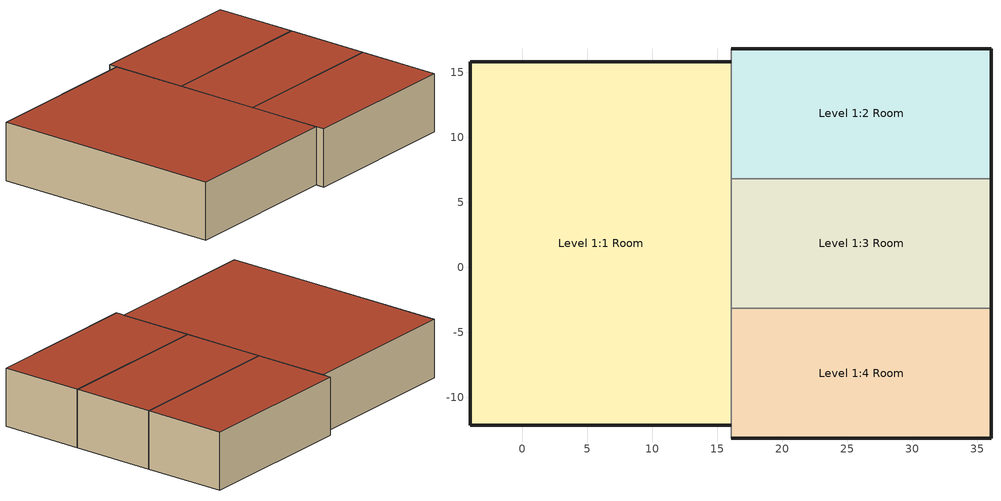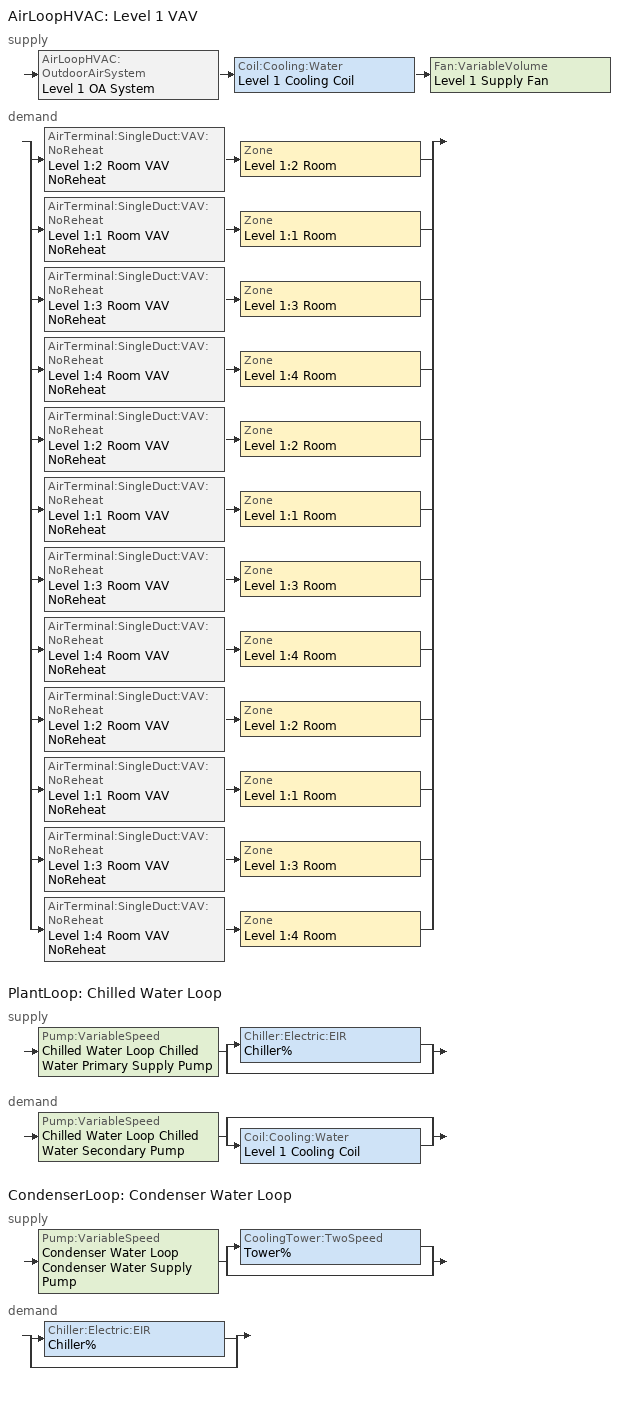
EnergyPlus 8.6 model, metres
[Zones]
Level 1:1 Room
 floor adiabatic (Floor: Generic Floor - 400mm): -4.04,-12.17 -4.04,15.83 16.06,15.83 16.06,-12.17 z0
 wall outside (Basic Wall: curtain wall - 200mm): 16.06,15.83 -4.04,15.83 -4.04,-12.17 16.06,-12.17 z0:7
 wall adiabatic (Basic Wall: Generic - 200mm interior): 16.06,-12.17 16.06,-3.17 16.06,6.83 16.06,15.83 z0:7
 roof outside (Basic Roof: Generic - 125mm): -4.04,-12.17 16.06,-12.17 16.06,15.83 -4.04,15.83 z7
Level 1:2 Room
 floor adiabatic (Floor: Generic Floor - 400mm): 16.06,6.83 16.06,16.83 36.06,16.83 36.06,6.83 z0
 wall outside (Basic Wall: curtain wall - 200mm): 36.06,6.83 36.06,16.83 16.06,16.83 z0:7
 wall adiabatic (Basic Wall: Generic - 200mm interior_reversed): 16.06,15.83 16.06,6.83 z0:7
 wall adiabatic (Basic Wall: Generic - 200mm interior): 16.06,16.83 16.06,15.83 / 16.06,6.83 36.06,6.83 z0:7
 roof outside (Basic Roof: Generic - 125mm): 16.06,6.83 36.06,6.83 36.06,16.83 16.06,16.83 z7
Level 1:3 Room
 floor adiabatic (Floor: Generic Floor - 400mm): 16.06,-3.17 16.06,6.83 36.06,6.83 36.06,-3.17 z0
 wall outside (Basic Wall: curtain wall - 200mm): 36.06,-3.17 36.06,6.83 z0:7
 wall adiabatic (Basic Wall: Generic - 200mm interior_reversed): 36.06,6.83 16.06,6.83 16.06,-3.17 z0:7
 wall adiabatic (Basic Wall: Generic - 200mm interior): 16.06,-3.17 36.06,-3.17 z0:7
 roof outside (Basic Roof: Generic - 125mm): 16.06,-3.17 36.06,-3.17 36.06,6.83 16.06,6.83 z7
Level 1:4 Room
 floor adiabatic (Floor: Generic Floor - 400mm): 16.06,-13.17 16.06,-3.17 36.06,-3.17 36.06,-13.17 z0
 wall outside (Basic Wall: curtain wall - 200mm): 16.06,-13.17 36.06,-13.17 36.06,-3.17 z0:7
 wall adiabatic (Basic Wall: Generic - 200mm interior_reversed): 36.06,-3.17 16.06,-3.17 16.06,-12.17 z0:7
 wall adiabatic (Basic Wall: Generic - 200mm interior): 16.06,-12.17 16.06,-13.17 z0:7
 roof outside (Basic Roof: Generic - 125mm): 16.06,-13.17 36.06,-13.17 36.06,-3.17 16.06,-3.17 z7
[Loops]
AirLoopHVAC 'Level 1 VAV'
 supply: AirLoopHVAC:OutdoorAirSystem 'Level 1 OA System' > Coil:Cooling:Water 'Level 1 Cooling Coil' > Fan:VariableVolume 'Level 1 Supply Fan'
 demand: split
  | AirTerminal:SingleDuct:VAV:NoReheat 'Level 1:2 Room VAV NoReheat' > Zone 'Level 1:2 Room'
  | AirTerminal:SingleDuct:VAV:NoReheat 'Level 1:1 Room VAV NoReheat' > Zone 'Level 1:1 Room'
  | AirTerminal:SingleDuct:VAV:NoReheat 'Level 1:3 Room VAV NoReheat' > Zone 'Level 1:3 Room'
  | AirTerminal:SingleDuct:VAV:NoReheat 'Level 1:4 Room VAV NoReheat' > Zone 'Level 1:4 Room'
  | AirTerminal:SingleDuct:VAV:NoReheat 'Level 1:2 Room VAV NoReheat' > Zone 'Level 1:2 Room'
  | AirTerminal:SingleDuct:VAV:NoReheat 'Level 1:1 Room VAV NoReheat' > Zone 'Level 1:1 Room'
  | AirTerminal:SingleDuct:VAV:NoReheat 'Level 1:3 Room VAV NoReheat' > Zone 'Level 1:3 Room'
  | AirTerminal:SingleDuct:VAV:NoReheat 'Level 1:4 Room VAV NoReheat' > Zone 'Level 1:4 Room'
  | AirTerminal:SingleDuct:VAV:NoReheat 'Level 1:2 Room VAV NoReheat' > Zone 'Level 1:2 Room'
  | AirTerminal:SingleDuct:VAV:NoReheat 'Level 1:1 Room VAV NoReheat' > Zone 'Level 1:1 Room'
  | AirTerminal:SingleDuct:VAV:NoReheat 'Level 1:3 Room VAV NoReheat' > Zone 'Level 1:3 Room'
  | AirTerminal:SingleDuct:VAV:NoReheat 'Level 1:4 Room VAV NoReheat' > Zone 'Level 1:4 Room'
PlantLoop 'Chilled Water Loop'
 supply: Pump:VariableSpeed 'Chilled Water Loop Chilled Water Primary Supply Pump' > split
  | Chiller:Electric:EIR 'Chiller%'
  | bypass
 demand: Pump:VariableSpeed 'Chilled Water Loop Chilled Water Secondary Pump' > split
  | bypass
  | Coil:Cooling:Water 'Level 1 Cooling Coil'
CondenserLoop 'Condenser Water Loop'
 supply: Pump:VariableSpeed 'Condenser Water Loop Condenser Water Supply Pump' > split
  | CoolingTower:TwoSpeed 'Tower%'
  | bypass
 demand: split
  | Chiller:Electric:EIR 'Chiller%'
  | bypass
[Building]
bldg-1: 0, City, 0.04, 0.4, FullExterior, 25, 6
[Site:Location]
4 Architecture Dr_ Singapore 117566_ Singapore: Latitude {deg}=1.30909; Longitude {deg}=103.866; Elevation {m}=39.0144
[Site:GroundTemperature:BuildingSurface]
19.527, 19.502, 19.536, 19.598, 20.002, 21.64, 22.225, 22.375, 21.449, 20.121, 19.802, 19.633
[SizingPeriod:DesignDay] Day of Month=21; Humidity Condition Type=Wetbulb; Barometric Pressure {Pa}=99063; Rain Indicator=No; Snow Indicator=No; Daylight Saving Time Indicator=No; Solar Model Indicator=ASHRAEClearSky
Name | Month | Day Type | Maximum Dry-Bulb Temperature {C} | Daily Dry-Bulb Temperature Range {deltaC} | Wetbulb or DewPoint at Maximum Dry-Bulb {C} | Wind Speed {m/s} | Wind Direction {deg} | Sky Clearness
CHICAGO Ann Htg 99.6% Condns DB | 1 | WinterDesignDay | -20.6 | 0 | -20.6 | 4.9 | 270 | 0
CHICAGO Ann Clg 99.6% Condns WB=>MDB | 7 | SummerDesignDay | 31.2 | 10.7 | 25.5 | 5.3 | 230 | 1
[Construction]
Basic Roof: Generic - 125mm: Concrete Cast In Situ: 125 [mm]
Floor: Generic Floor - 400mm: Concrete Cast In Situ: 400 [mm]
Basic Wall: curtain wall - 200mm: Glass Clear Glazing: 100 [mm]
Basic Wall: Generic - 200mm interior; Basic Wall: Generic - 200mm interior_reversed: Brick Common: 200 [mm]
[Material] Roughness=MediumRough; Thermal Absorptance=0.9; Solar Absorptance=0.7; Visible Absorptance=0.7
Name | Thickness {m} | Conductivity {W/m-k} | Density {kg/m3} | Specific Heat {J/kgK}
Concrete Cast In Situ: 125 [mm] | 0.125 | 1.046 | 2300 | 657
Concrete Cast In Situ: 400 [mm] | 0.4 | 1.046 | 2300 | 657
Glass Clear Glazing: 100 [mm] | 0.1 | 1.1 | 2480 | 840
Brick Common: 200 [mm] | 0.2 | 0.54 | 1550 | 840
[ZoneInfiltration:DesignFlowRate] Schedule=Infiltration Schedule; Design Flow Rate Calculation Method=AirChanges/Hour; Air Change per Hour {1/hr}=0.4; Constant Term Coefficient=1; Temperature Term Coefficient=0; Velocity Term Coefficient=0; Velocity Squared Term Coefficient=0
Name | Zone or ZoneList
Level 1:2 Room Infiltration | Level 1:2 Room
Level 1:1 Room Infiltration | Level 1:1 Room
Level 1:3 Room Infiltration | Level 1:3 Room
Level 1:4 Room Infiltration | Level 1:4 Room
[Sizing:Plant] Loop Design Temperature Difference=5.6
Name | Loop Type | Design Loop Exit Temperature
Chilled Water Loop | Cooling | 6.7
Condenser Water Loop | Condenser | 29.4
[Zone] Type=1; Multiplier=1; Zone Inside Convection Algorithm=TARP; Part of Total Floor Area=Yes
Name | volume {m3} | Area {m2}
Level 1:2 Room; Level 1:4 Room | 1368.657 | 195.5225
Level 1:1 Room | 3896.333 | 556.619
Level 1:3 Room | 1361.71 | 194.53
[PlantEquipmentList]
Chilled Water Loop All Chillers: Chiller%
[Coil:Cooling:Water]
Level 1 Cooling Coil: Availability Schedule=On_BAS; Design Water Flow Rate=autosize; Design Air Flow Rate=autosize; Design Inlet Water Temperature=autosize; Design Inlet Air Temperature=autosize; Design Outlet Air Temperature=autosize; Design Inlet Air Humidity Ratio=autosize; Design Outlet Air Humidity Ratio=autosize; Type of Analysis=DetailedAnalysis; Heat Exchanger Configuration=CrossFlow
[SetpointManager:Scheduled] Control Variable=Temperature
Name | Schedule | Setpoint Node or NodeList
Condenser Water Loop Condenser Water Temp Manager | Always 29.4_BAS | Condenser Water Loop Condenser Water Supply Setpoint Nodes
Chilled Water Loop Chilled Water Temp Manager | Always 6.7_BAS | Chiller% Chilled Water Outlet
[Pump:VariableSpeed] Design Maximum Flow Rate=autosize; Design Pump Head=179352; Rated Power Consumption=autosize; Motor Efficiency=0.9; Fraction of Motor Inefficiencies to Fluid Stream=0; Coefficient 1 of the Part Load Performance Curve=0; Coefficient 2 of the Part Load Performance Curve=1.33916; Coefficient 3 of the Part Load Performance Curve=-0.33075; Coefficient 4 of the Part Load Performance Curve=0; Minimum Flow Rate Fraction=0; Pump Control Type=Intermittent; Pump Flow Rate Schedule=On_BAS
Chilled Water Loop Chilled Water Primary Supply Pump; Chilled Water Loop Chilled Water Secondary Pump; Condenser Water Loop Condenser Water Supply Pump
[Controller:WaterCoil]
Level 1 Cooling Coil Controller: Control Variable=Temperature; Action=Reverse; Actuator Variable=Flow; Controller Convergence Tolerance=autosize; Maximum Actuated Flow=autosize; Minimum Actuated Flow=0
[ElectricEquipment] Schedule=Building_Equipment_Sch; Design Level Calculation Method=Watts/Area; Watts per Zone Floor Area {W/m2}=5.39; Fraction Latent=0; Fraction Radiant=0.3; Fraction Lost=0.2
Name | Zone or ZoneList
Level 1:2 Room ElectricEquipment | Level 1:2 Room
Level 1:1 Room ElectricEquipment | Level 1:1 Room
Level 1:3 Room ElectricEquipment | Level 1:3 Room
Level 1:4 Room ElectricEquipment | Level 1:4 Room
[CondenserEquipmentList]
Chilled Water Loop All Condensers: Tower%
[Sizing:System]
Level 1 VAV: Sensible, autosize, 0.5, 7, 0.008, 11, 0.008, 12.8, 16.7, NonCoincident, No, No, 0.008, 0.008, DesignDay, DesignDay, ZoneSum, 1, CoolingDesignCapacity, autosize, HeatingDesignCapacity, autosize, OnOff
[CoolingTower:TwoSpeed]
Tower%: Design Water Flow Rate=autosize; High Fan Speed Air Flow Rate=autosize; High Fan Speed Fan Power=autosize; High Fan Speed U-Factor Times Area Value=autosize; Low Fan Speed Air Flow Rate=autocalculate; Low Fan Speed Fan Power=autosize; Low Fan Speed U-Factor Times Area Value=autocalculate; Free Convection Regime Air Flow Rate=autocalculate; Free Convection Regime U-Factor Times Area Value=autocalculate; Performance Input Method=UFactorTimesAreaAndDesignWaterFlowRate; Low Speed Nominal Capacity=autocalculate; Free Convection Nominal Capacity=autocalculate; Evaporation Loss Mode=SaturatedExit; Drift Loss Percent=0.008; Blowdown Calculation Mode=ConcentrationRatio; Blowdown Concentration Ratio=3; Sizing Factor=1
[DesignSpecification:ZoneAirDistribution] Zone Air Distribution Effectiveness in Cooling Mode=1; Zone Air Distribution Effectiveness in Heating Mode=0.8
Level 1:2 Room Air Distribution; Level 1:1 Room Air Distribution; Level 1:3 Room Air Distribution; Level 1:4 Room Air Distribution
[DesignSpecification:OutdoorAir] Outdoor Air Method=Sum; Outdoor Air Flow per Person=0.0003; Outdoor Air Flow per Zone Floor Area=0.0025; Outdoor Air Flow per Zone=0; Outdoor Air FLow Air Changes per Hour=0
Name | Outdoor Air FLow Rate Fraction Schedule
Level 1:2 Room OutdoorAir | Default_Office_OA_ScheduleLevel 1:2 Room
Level 1:1 Room OutdoorAir | Default_Office_OA_ScheduleLevel 1:1 Room
Level 1:3 Room OutdoorAir | Default_Office_OA_ScheduleLevel 1:3 Room
Level 1:4 Room OutdoorAir | Default_Office_OA_ScheduleLevel 1:4 Room
[PlantEquipmentOperationSchemes]
Chilled Water Loop Chiller Operation: Control Scheme 1=Chilled Water Loop Chiller Operation All Hours; Control Scheme 1 Schedule=On_BAS
[AirLoopHVAC]
Level 1 VAV: Design Supply Air Flow Rate=autosize
[Sizing:Zone] Zone Cooling Design Supply Air Temperature Input Method=TemperatureDifference; Zone Cooling Design Supply Air Temperature {C}=12.8; Zone Cooling Design Supply Air Temperature Difference {deltaC}=11; Zone Heating Design Supply Air Temperature Input Method=TemperatureDifference; Zone Heating Design Supply Air Temperature {C}=50; Zone Heating Design Supply Air Temperature Difference {deltaC}=11; Zone Cooling Design Supply Air Humidity Ratio=0.0103; Zone Heating Design Supply Air Humidity Ratio=0.0066; Zone Heating Sizing Factor=1.25; Zone Cooling Sizing Factor=1.15; Cooling Design Air Flow Method=DesignDay; Cooling Design Air Flow Rate {m3/s}=0; Cooling Minimum Air Flow per Zone Floor Area {m3/s-m2}=0.000762; Cooling Minimum Air Flow {m3/s}=0; Cooling Minimum Air Fraction=0; Heating Design Air Flow Method=DesignDay; Heating Design Air Flow Rate {m3/s}=0; Heating Maximum Air Flow per Zone Floor Area {m3/s-m2}=0.002032; Heating Maximum Air Flow {m3/s}=01415762; Heating Maximum Air Fraction=0.3
Name | Design Specification Outdoor Air Object | Design Specification Zone Air Distribution Object
Level 1:2 Room | Level 1:2 Room OutdoorAir | Level 1:2 Room Air Distribution
Level 1:1 Room | Level 1:1 Room OutdoorAir | Level 1:1 Room Air Distribution
Level 1:3 Room | Level 1:3 Room OutdoorAir | Level 1:3 Room Air Distribution
Level 1:4 Room | Level 1:4 Room OutdoorAir | Level 1:4 Room Air Distribution
[ThermostatSetpoint:DualSetpoint]
Name | Heating Setpoint Temperature Schedule | Cooling Setpoint Temperature Schedule
Dual Setpoint Dual SPLevel 1:2 Room | Building_Heating_Sp_ScheduleLevel 1:2 Room | Building_Cooling_Sp_ScheduleLevel 1:2 Room
Dual Setpoint Dual SPLevel 1:1 Room | Building_Heating_Sp_ScheduleLevel 1:1 Room | Building_Cooling_Sp_ScheduleLevel 1:1 Room
Dual Setpoint Dual SPLevel 1:3 Room | Building_Heating_Sp_ScheduleLevel 1:3 Room | Building_Cooling_Sp_ScheduleLevel 1:3 Room
Dual Setpoint Dual SPLevel 1:4 Room | Building_Heating_Sp_ScheduleLevel 1:4 Room | Building_Cooling_Sp_ScheduleLevel 1:4 Room
[CondenserEquipmentOperationSchemes]
Condenser Water Loop Condenser Operation: Control Scheme 1=Condenser Water Loop Condenser Operation All Hours; Control Scheme 1 Schedule=On_BAS
[ZoneControl:Thermostat] Control Type Schedule=Control Type - Always 4
Name | Zone or ZoneList | Control 1
Level 1:2 Room Thermostat | Level 1:2 Room | Dual Setpoint Dual SPLevel 1:2 Room
Level 1:1 Room Thermostat | Level 1:1 Room | Dual Setpoint Dual SPLevel 1:1 Room
Level 1:3 Room Thermostat | Level 1:3 Room | Dual Setpoint Dual SPLevel 1:3 Room
Level 1:4 Room Thermostat | Level 1:4 Room | Dual Setpoint Dual SPLevel 1:4 Room
[Chiller:Electric:EIR]
Chiller%: Reference Capacity=autosize; Reference COP=5.5; Reference Leaving Chilled Water Temperature=6.67; Reference Entering Condenser Fluid Temperature=29.4; Reference Chilled Water Flow Rate=autosize; Reference Condenser Fluid Flow Rate=autosize; Cooling Capacity Function of Temperature Curve=DOE-2 Centrifugal/5.50COP CAPFT; Electric Input to Cooling Output Ratio Function of Temperature Curve=DOE-2 Centrifugal/5.50COP EIRFT; Electric Input to Cooling Output Ratio Function of Part Load Ratio Curve=BCA Centrifugal/5.50COP EIRFPLR; Minimum Part Load Ratio=0.1; Maximum Part Load Ratio=1; Optimum Part Load Ratio=1; Minimum Unloading Ratio=0.2; Condenser Type=Watercooled; Fraction of Compressor Electric Consumption Rejected by Condenser=1; Leaving Chilled Water Lower Temperature Limit=2; Chiller Flow Mode=ConstantFlow
[Lights] Schedule=Building_Light_Sch; Design Level Calculation Method=Watts/Area; Watts per Zone Floor Area {W/m2}=3.566; Return Air Fraction=0; Fraction Radiant=0.32; Fraction Visible=0.23; Fraction Replaceable=0.45; Return Air Fraction Calculated from Plenum Temperature=No
Name | Zone or ZoneList
Level 1:2 Room Lights | Level 1:2 Room
Level 1:1 Room Lights | Level 1:1 Room
Level 1:3 Room Lights | Level 1:3 Room
Level 1:4 Room Lights | Level 1:4 Room
[PlantEquipmentOperation:CoolingLoad] Load Range 1 Lower Limit=0; Load Range 1 Upper Limit=1e+15
Name | Range 1 Equipment List
Chilled Water Loop Chiller Operation All Hours | Chilled Water Loop All Chillers
Condenser Water Loop Condenser Operation All Hours | Chilled Water Loop All Condensers
[SetpointManager:MixedAir]
Level 1 Cooling Coil Air Temp Manager: Control Variable=Temperature; Setpoint Node or NodeList=Level 1 Mixed Air Nodes
[People]
Level 1:2 Room People: Level 1:2 Room, Building_OCC_Sch, People, 0, 0.3, autocalculate, Activity Schedule, 3.82e-08, No, ZoneAveraged
Level 1:1 Room People: Level 1:1 Room, Building_OCC_Sch, People, 0, 0.3, autocalculate, Activity Schedule, 3.82e-08, No, ZoneAveraged
Level 1:3 Room People: Level 1:3 Room, Building_OCC_Sch, People, 0, 0.3, autocalculate, Activity Schedule, 3.82e-08, No, ZoneAveraged
Level 1:4 Room People: Level 1:4 Room, Building_OCC_Sch, People, 0, 0.3, autocalculate, Activity Schedule, 3.82e-08, No, ZoneAveraged
[SetpointManager:OutdoorAirReset] Control Variable=Temperature
Name | Setpoint at Outdoor Low Temperature | Outdoor Low Temperature | Setpoint at Outdoor High Temperature | Outdoor High Temperature | Setpoint Node or NodeList
Chilled Water Loop Chilled Water Temp Manager | 12 | 16 | 7 | 27 | Chilled Water Loop Chilled Water Supply Setpoint Nodes
Level 1 AHU Outlet Setpoint | 16.5 | 15.5 | 28 | 32 | Level 1 Supply Fan Outlet
[Fan:VariableVolume]
Level 1 Supply Fan: Availability Schedule=FanAvailSched; Fan Total Efficiency=0.7; Pressure Rise=500; Maximum Flow Rate=autosize; Fan Power Minimum Flow Rate Input Method=Fraction; Fan Power Minimum Flow Fraction=0.25; Motor Efficiency=0.95; Motor In Airstream Fraction=1; Fan Power Coefficient 1=0.350712; Fan Power Coefficient 2=0.308505; Fan Power Coefficient 3=-0.541374; Fan Power Coefficient 4=0.871988; Fan Power Coefficient 5=0
[Controller:OutdoorAir]
Level 1 OA Controller: Minimum Outdoor Air Flow Rate=autosize; Maximum Outdoor Air Flow Rate=autosize; Economizer Control Type=NoEconomizer; Economizer Control Action Type=ModulateFlow; Lockout Type=NoLockout; Minimum Limit Type=FixedMinimum; Minimum Outdoor Air Schedule=OAMinFracSch_BAS
[PlantLoop]
Chilled Water Loop: Fluid Type=Water; Plant Equipment Operation Scheme=Chilled Water Loop Chiller Operation; Maximum Loop Temperature=98; Minimum Loop Temperature=1; Maximum Loop Flow Rate=autosize; Minimum Loop Flow Rate=0; Plant Loop Volume=autosize; Load Distribution Scheme=Optimal
[AirTerminal:SingleDuct:VAV:NoReheat] Availability Schedule=Always 1_BAS; Maximum Air Flow Rate=autosize; Zone Minimum Air Flow Input Method=Constant; Constant Minimum Air Flow Fraction=0.3
Level 1:2 Room VAV NoReheat; Level 1:1 Room VAV NoReheat; Level 1:3 Room VAV NoReheat; Level 1:4 Room VAV NoReheat
[Zone equipment]
Level 1:2 Room: Level 1:2 Room VAV NoReheat
Level 1:1 Room: Level 1:1 Room VAV NoReheat
Level 1:3 Room: Level 1:3 Room VAV NoReheat
Level 1:4 Room: Level 1:4 Room VAV NoReheat
[CondenserLoop]
Condenser Water Loop: Fluid Type=Water; Plant Equipment Operation Scheme=Condenser Water Loop Condenser Operation; Maximum Loop Temperature=80; Minimum Loop Temperature=5; Maximum Loop Flow Rate=autosize; Minimum Loop Flow Rate=0; Plant Loop Volume=autosize; Load Distribution Scheme=SequentialLoad
[AvailabilityManager:NightCycle]
Level 1 Availability: Applicability Schedule=On_BAS; Fan Schedule=On_BAS; Control Type=CycleOnAny; Thermostat Tolerance=1; Cycling Run Time=1800
[Curve:Quadratic]
BCA Centrifugal/5.50COP EIRFPLR: Coefficient1 Constant=0.147342; Coefficient2 x=2.34396; Coefficient3 x**2=-1.37665; Minimum Value of x=0; Maximum Value of x=1
[Curve:Biquadratic] Minimum Value of x=5; Maximum Value of x=10; Minimum Value of y=24; Maximum Value of y=35
Name | Coefficient1 Constant | Coefficient2 x | Coefficient3 x**2 | Coefficient4 y | Coefficient5 y**2 | Coefficient6 x*y
DOE-2 Centrifugal/5.50COP CAPFT | 0.257896 | 0.0389016 | -0.00021708 | 0.0468684 | -0.00094284 | -0.00034344
DOE-2 Centrifugal/5.50COP EIRFT | 0.933884 | -0.058212 | 0.00450036 | 0.00243 | 0.000486 | -0.001215
[Schedule:Compact]
Building_OCC_Sch: Through: 12/31, For: SummerDesignDay, Until: 06:00, 0, Until: 22:00, 1, Until: 24:00, 0.05, For: Weekdays, Until: 06:00, 0, Until: 07:00, 0.1, Until: 08:00, 0.2, Until: 12:00, 0.95, Until: 13:00, 0.5, Until: 17:00, 0.95, Until: 18:00, 0.7, Until: 20:00, 0.4, Until: 22:00, 0.1, Until: 24:00, 0.05, For: Saturday, Until: 06:00, 0, Until: 08:00, 0.1, Until: 14:00, 0.5, Until: 17:00, 0.1, Until: 24:00, 0, For: AllOtherDays, Until: 24:00, 0
Activity Schedule: Through: 12/31, For: AllDays, Until: 24:00, 126
Building_Light_Sch: Through: 12/31, For: Weekdays, Until: 01:00, 0.183035, Until: 02:00, 0.161294, Until: 03:00, 0.158238, Until: 04:00, 0.155722, Until: 05:00, 0.155819, Until: 06:00, 0.161523, Until: 07:00, 0.19037, Until: 08:00, 0.389258, Until: 09:00, 0.623043, Until: 10:00, 0.85258, Until: 11:00, 0.861622, Until: 12:00, 0.862388, Until: 13:00, 0.837906, Until: 14:00, 0.747765, Until: 15:00, 0.810372, Until: 16:00, 0.846515, Until: 17:00, 0.85469, Until: 18:00, 0.865983, Until: 19:00, 0.820593, Until: 20:00, 0.857192, Until: 21:00, 0.729112, Until: 22:00, 0.561397, Until: 23:00, 0.414021, Until: 24:00, 0.241179, For: AllOtherDays, Until: 24:00, 0.230334
Building_Equipment_Sch: Through: 12/31, For: Weekdays, Until: 01:00, 0.265512, Until: 02:00, 0.275252, Until: 03:00, 0.271168, Until: 04:00, 0.264806, Until: 05:00, 0.274952, Until: 06:00, 0.262045, Until: 07:00, 0.402986, Until: 08:00, 0.306514, Until: 09:00, 0.497072, Until: 10:00, 0.805644, Until: 11:00, 0.734969, Until: 12:00, 0.688245, Until: 13:00, 0.684889, Until: 14:00, 0.613377, Until: 15:00, 0.69886, Until: 16:00, 0.717233, Until: 17:00, 0.69369, Until: 18:00, 0.683067, Until: 19:00, 0.57769, Until: 20:00, 0.418747, Until: 21:00, 0.368196, Until: 22:00, 0.352647, Until: 23:00, 0.289454, Until: 24:00, 0.278776, For: AllOtherDays, Until: 24:00, 0.30195
Infiltration Schedule; Default_Office_OA_ScheduleLevel 1:2 Room; Default_Office_OA_ScheduleLevel 1:1 Room; Default_Office_OA_ScheduleLevel 1:3 Room; Default_Office_OA_ScheduleLevel 1:4 Room: Through: 12/31, For: AllDays, Until: 24:00, 1
Control Type - Always 4: Through: 12/31, For: AllDays, Until: 24:00, 4
Building_Heating_Sp_ScheduleLevel 1:2 Room; Building_Heating_Sp_ScheduleLevel 1:1 Room; Building_Heating_Sp_ScheduleLevel 1:3 Room; Building_Heating_Sp_ScheduleLevel 1:4 Room: Through: 12/31, For: Weekdays, Until: 06:00, 15.6, Until: 22:00, 21, Until: 24:00, 15.6, For: Saturday, Until: 06:00, 15.6, Until: 18:00, 21, Until: 24:00, 15.6, For SummerDesignDay, Until: 24:00, 15.6, For: WinterDesignDay, Until: 24:00, 21, For: AllOtherDays, Until: 24:00, 15.6
Building_Cooling_Sp_ScheduleLevel 1:2 Room; Building_Cooling_Sp_ScheduleLevel 1:1 Room; Building_Cooling_Sp_ScheduleLevel 1:3 Room; Building_Cooling_Sp_ScheduleLevel 1:4 Room: Through: 12/31, For: Weekdays SummerDesignDay, Until: 06:00, 26.7, Until: 22:00, 24, Until: 24:00, 26.7, For: Saturday, Until: 06:00, 26.7, Until: 18:00, 24, Until: 24:00, 26.7, For: WinterDesignDay, Until: 24:00, 26.7, For: AllOtherDays, Until: 24:00, 26.7
On_BAS; Always 1_BAS: Through:12/31, For: AllDays, Until: 24:00, 1
Always 29.4_BAS: Through:12/31, For: AllDays, Until: 24:00, 29.4
Always 6.7_BAS: Through:12/31, For: AllDays, Until: 24:00, 6.7
OAMinFracSch_BAS: Through:12/31, For: AllDays, Until: 24:00, 0.25
FanAvailSched: Through:12/31, For: WeekDays CustomDay1 CustomDay2, Until: 7:00, 0, Until: 21:00, 1, Until: 24:00, 0, For: Weekends Holiday, Until: 24:00, 0, For: SummerDesignDay, Until: 24:00, 1, For: WinterDesignDay, Until: 24:00, 1
